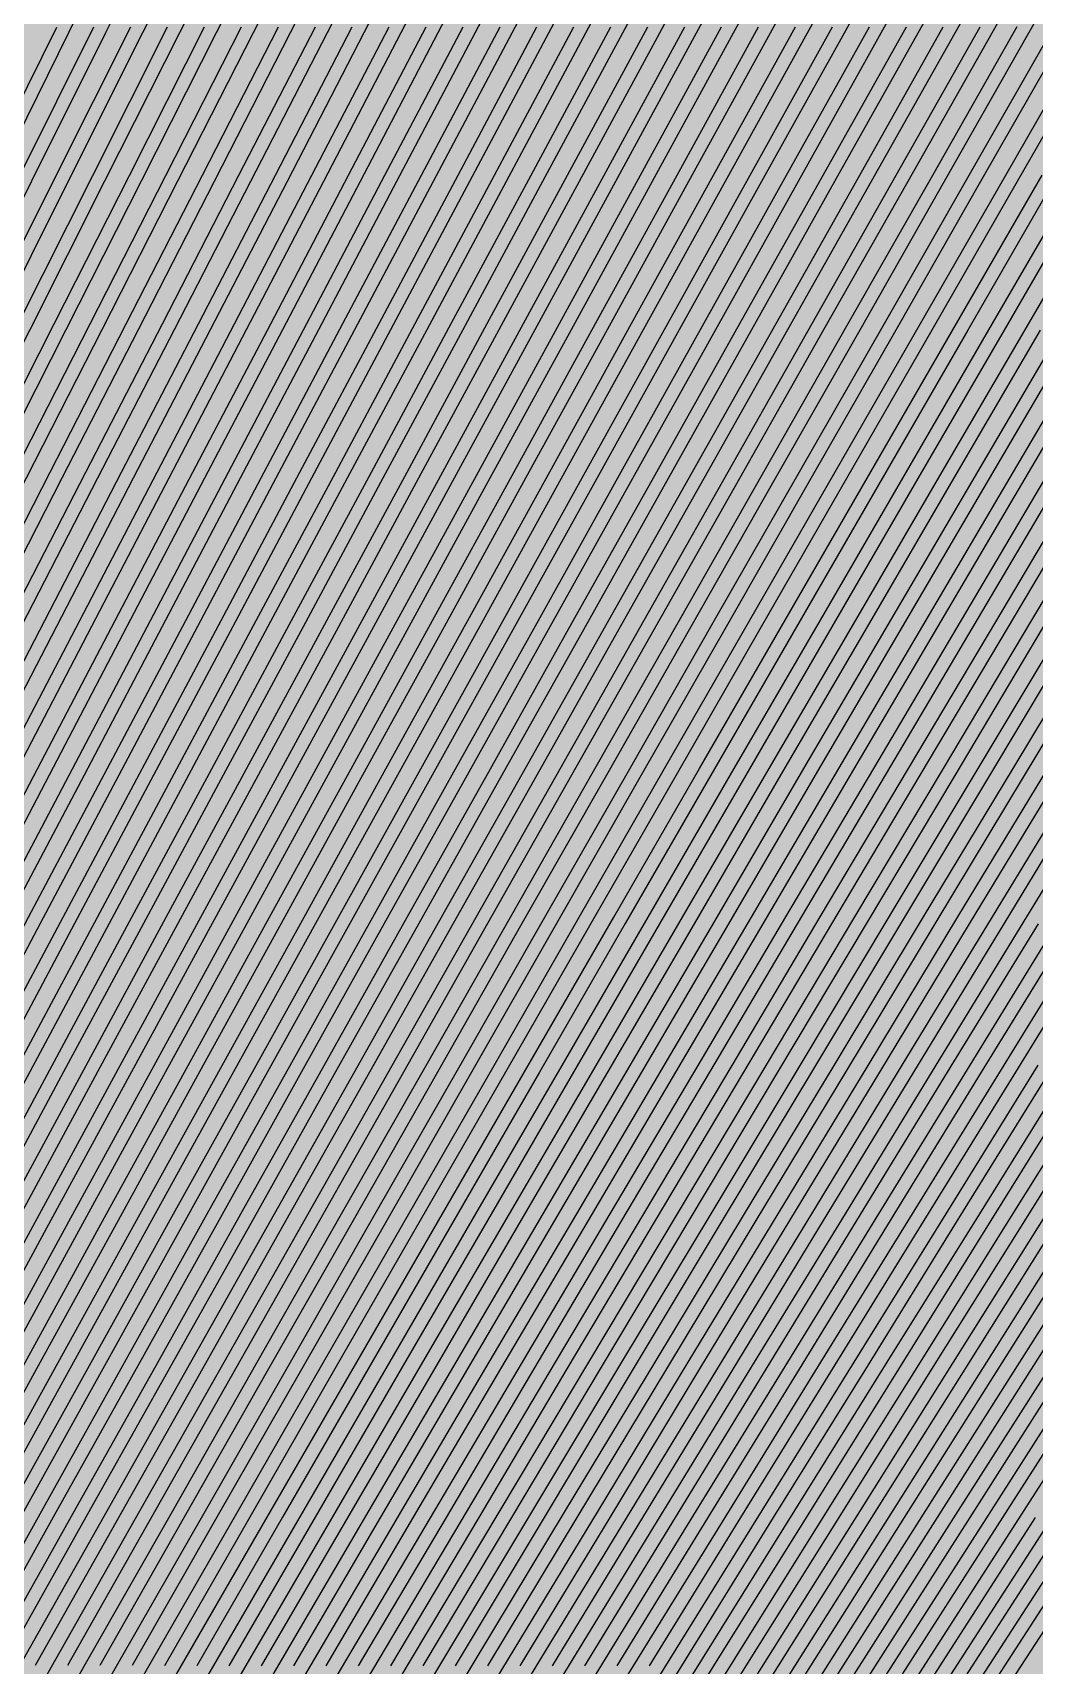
# Model space of a CAD drawing. Header units: metres. Extents: x -7231 to 10969, y -37556 to 1873.
# Drawn here: x 2847.5 to 2999.5, y -18374.9 to -18127.3 of the extents above; entities that cross this region are included whole.
import ezdxf

# ---------------------------------------------------------------- set-up
doc = ezdxf.new("R2010")
doc.units = ezdxf.units.M
for name, color, linetype in [('Metal1', 4, 'CONTINUOUS'), ('Metal2', 3, 'CONTINUOUS'), ('Polyimide', 7, 'CONTINUOUS')]:
    doc.layers.add(name, color=color, linetype=linetype)

msp = doc.modelspace()

# ---------------------------------------------------------------- hatches: boundary and pattern name
at = {"layer": 'Polyimide'}
msp.add_hatch(color=7, dxfattribs=at).paths.add_polyline_path([(4065.69, -468), (4066.67, -501.99), (4068.51, -535.99), (4071.41, -569.99), (4075.54, -603.99), (4081.04, -637.99), (4088.01, -671.99), (4096.52, -705.98), (4106.62, -739.98), (4118.33, -773.98), (4131.63, -807.98), (4146.49, -841.98), (4162.87, -875.98), (4180.68, -909.97), (4199.83, -943.97), (4220.22, -977.97), (4241.73, -1011.97), (4264.21, -1045.97), (4287.52, -1079.96), (4311.51, -1113.96), (4336.01, -1147.96), (4360.86, -1181.96), (4385.88, -1215.96), (4410.89, -1249.96), (4435.74, -1283.95), (4460.24, -1317.95), (4484.23, -1351.95), (4507.54, -1385.95), (4530.02, -1419.95), (4551.53, -1453.94), (4571.92, -1487.94), (4591.07, -1521.94), (4608.88, -1555.94), (4625.26, -1589.94), (4640.12, -1623.94), (4653.42, -1657.93), (4665.13, -1691.93), (4675.23, -1725.93), (4683.74, -1759.93), (4690.71, -1793.93), (4696.21, -1827.93), (4700.34, -1861.92), (4703.24, -1895.92), (4705.08, -1929.92), (4706.06, -1963.92), (4706.44, -1997.92), (4706.5, -2031.91), (4706.5, -4793.02), (4709.95, -4838.39), (4720.22, -4882.71), (4737.08, -4924.98), (4760.13, -4964.2), (4788.85, -4999.49), (4822.58, -5030.03), (4860.53, -5055.12), (4901.85, -5074.18), (4901.85, -5074.18), (4970.68, -5105.23), (5034.7, -5145.26), (5092.76, -5193.54), (5143.8, -5249.19), (5186.89, -5311.2), (5221.24, -5378.44), (5246.23, -5449.69), (5261.41, -5523.66), (5266.5, -5599), (5261.41, -5674.34), (5246.23, -5748.31), (5221.24, -5819.56), (5186.89, -5886.8), (5143.8, -5948.81), (5092.76, -6004.46), (5034.7, -6052.74), (4970.68, -6092.77), (4901.85, -6123.82), (4860.53, -6142.88), (4822.58, -6167.97), (4788.85, -6198.51), (4760.13, -6233.8), (4737.08, -6273.02), (4720.22, -6315.29), (4709.95, -6359.61), (4706.5, -6404.98), (4706.5, -9221.52), (4709.95, -9266.88), (4720.22, -9311.21), (4737.08, -9353.47), (4760.13, -9392.7), (4788.85, -9427.98), (4822.58, -9458.52), (4860.53, -9483.61), (4901.85, -9502.67), (4970.68, -9533.72), (5034.7, -9573.75), (5092.76, -9622.03), (5143.8, -9677.68), (5186.89, -9739.69), (5221.24, -9806.94), (5246.23, -9878.19), (5261.41, -9952.16), (5266.5, -10027.49), (5261.41, -10102.83), (5246.23, -10176.8), (5221.24, -10248.05), (5186.89, -10315.3), (5143.8, -10377.31), (5092.76, -10432.96), (5034.7, -10481.24), (4970.68, -10521.27), (4901.85, -10552.32), (4860.53, -10571.38), (4822.58, -10596.46), (4788.85, -10627), (4760.13, -10662.29), (4737.08, -10701.52), (4720.22, -10743.78), (4709.95, -10788.1), (4706.5, -10833.47), (4706.5, -13650.01), (4709.95, -13695.38), (4720.22, -13739.7), (4737.08, -13781.96), (4760.13, -13821.19), (4788.85, -13856.48), (4822.58, -13887.02), (4860.53, -13912.11), (4901.85, -13931.17), (4970.68, -13962.22), (5034.7, -14002.25), (5092.76, -14050.53), (5143.8, -14106.18), (5186.89, -14168.19), (5221.24, -14235.43), (5246.23, -14306.68), (5261.41, -14380.65), (5266.5, -14455.99), (5261.41, -14531.33), (5246.23, -14605.29), (5221.24, -14676.55), (5186.89, -14743.79), (5143.8, -14805.8), (5092.76, -14861.45), (5034.7, -14909.73), (4970.68, -14949.76), (4901.85, -14980.81), (4860.53, -14999.87), (4822.58, -15024.96), (4788.85, -15055.5), (4760.13, -15090.79), (4737.08, -15130.01), (4720.22, -15172.27), (4709.95, -15216.6), (4706.5, -15261.97), (4706.5, -15455.99), (4720.95, -15750.04), (4764.14, -16041.26), (4835.68, -16326.84), (4934.86, -16604.04), (5060.74, -16870.18), (5212.09, -17122.7), (5387.47, -17359.17), (5585.18, -17577.31), (5803.32, -17775.02), (6039.79, -17950.4), (6292.31, -18101.75), (6558.45, -18227.63), (6835.65, -18326.81), (7121.23, -18398.34), (7412.45, -18441.54), (7706.5, -18455.99), (9969.01, -18455.99), (10047.42, -18459.84), (10125.08, -18471.36), (10201.23, -18490.44), (10275.15, -18516.89), (10346.12, -18550.45), (10413.46, -18590.81), (10476.52, -18637.58), (10534.69, -18690.3), (10587.41, -18748.47), (10634.18, -18811.53), (10674.54, -18878.87), (10708.11, -18949.84), (10734.56, -19023.76), (10753.63, -19099.92), (10765.15, -19177.58), (10769.01, -19255.99), (10769.01, -20895.8), (10730.24, -20951.41), (10694.6, -21009.08), (10662.21, -21068.63), (10633.17, -21129.89), (10607.55, -21192.66), (10585.45, -21256.74), (10566.93, -21321.96), (10552.05, -21388.09), (10540.84, -21454.95), (10533.35, -21522.33), (10529.6, -21590.02), (10529.6, -21657.81), (10533.35, -21725.5), (10540.84, -21792.87), (10552.05, -21859.73), (10566.93, -21925.87), (10585.45, -21991.08), (10607.55, -22055.17), (10633.17, -22117.94), (10662.21, -22179.19), (10694.6, -22238.74), (10730.24, -22296.41), (10769.01, -22352.03), (10769.01, -32454.24), (10728.74, -32510.49), (10691.72, -32568.92), (10658.05, -32629.35), (10627.85, -32691.58), (10601.2, -32755.42), (10578.21, -32820.67), (10558.93, -32887.1), (10543.44, -32954.52), (10531.77, -33022.71), (10523.97, -33091.44), (10520.07, -33160.51), (10520.07, -33229.69), (10523.97, -33298.75), (10531.77, -33367.49), (10543.44, -33435.67), (10558.93, -33503.09), (10578.21, -33569.53), (10601.2, -33634.77), (10627.85, -33698.61), (10658.05, -33760.85), (10691.72, -33821.28), (10728.74, -33879.71), (10769.01, -33935.96), (10769.01, -36556), (10765.15, -36634.41), (10753.63, -36712.07), (10734.56, -36788.23), (10708.11, -36862.15), (10674.54, -36933.12), (10634.18, -37000.46), (10587.41, -37063.51), (10534.69, -37121.69), (10476.52, -37174.41), (10413.46, -37221.18), (10346.12, -37261.54), (10275.15, -37295.1), (10201.23, -37321.55), (10125.08, -37340.63), (10047.42, -37352.15), (9969.01, -37356), (-6231.01, -37356), (-6309.42, -37352.15), (-6387.08, -37340.63), (-6463.23, -37321.55), (-6537.15, -37295.1), (-6608.12, -37261.54), (-6675.46, -37221.18), (-6738.52, -37174.41), (-6796.69, -37121.69), (-6849.41, -37063.51), (-6896.18, -37000.46), (-6936.54, -36933.12), (-6970.11, -36862.15), (-6996.56, -36788.23), (-7015.63, -36712.07), (-7027.15, -36634.41), (-7031.01, -36556), (-7031.01, -33936), (-6990.74, -33879.75), (-6953.7, -33821.31), (-6920.03, -33760.88), (-6889.82, -33698.64), (-6863.18, -33634.8), (-6840.18, -33569.55), (-6820.9, -33503.11), (-6805.4, -33435.69), (-6793.74, -33367.49), (-6785.94, -33298.75), (-6782.03, -33229.68), (-6782.03, -33160.5), (-6785.94, -33091.43), (-6793.74, -33022.69), (-6805.4, -32954.5), (-6820.9, -32887.07), (-6840.18, -32820.63), (-6863.18, -32755.39), (-6889.82, -32691.54), (-6920.03, -32629.3), (-6953.7, -32568.87), (-6990.74, -32510.43), (-7031.01, -32454.18), (-7031.01, -22364.83), (-6990.74, -22308.58), (-6953.7, -22250.14), (-6920.03, -22189.71), (-6889.82, -22127.47), (-6863.18, -22063.62), (-6840.18, -21998.38), (-6820.9, -21931.94), (-6805.4, -21864.51), (-6793.74, -21796.32), (-6785.94, -21727.58), (-6782.03, -21658.51), (-6782.03, -21589.33), (-6785.94, -21520.26), (-6793.74, -21451.52), (-6805.4, -21383.32), (-6820.9, -21315.9), (-6840.18, -21249.46), (-6863.18, -21184.21), (-6889.82, -21120.37), (-6920.03, -21058.13), (-6953.7, -20997.7), (-6990.74, -20939.26), (-7031.01, -20883.01), (-7031.01, -19255.99), (-7027.15, -19177.58), (-7015.63, -19099.92), (-6996.56, -19023.76), (-6970.11, -18949.84), (-6936.54, -18878.87), (-6896.18, -18811.53), (-6849.41, -18748.47), (-6796.69, -18690.3), (-6738.52, -18637.58), (-6675.46, -18590.81), (-6608.12, -18550.45), (-6537.15, -18516.89), (-6463.23, -18490.44), (-6387.08, -18471.36), (-6309.42, -18459.84), (-6231.01, -18455.99), (-3968.5, -18455.99), (-3674.45, -18441.54), (-3383.23, -18398.34), (-3097.65, -18326.81), (-2820.45, -18227.63), (-2554.31, -18101.75), (-2301.79, -17950.4), (-2065.32, -17775.02), (-1847.18, -17577.31), (-1649.47, -17359.17), (-1474.09, -17122.7), (-1322.74, -16870.18), (-1196.86, -16604.04), (-1097.68, -16326.84), (-1026.14, -16041.26), (-982.95, -15750.04), (-968.5, -15455.99), (-968.5, -15261.97), (-971.95, -15216.6), (-982.22, -15172.27), (-999.08, -15130.01), (-1022.13, -15090.79), (-1050.85, -15055.5), (-1084.58, -15024.96), (-1122.53, -14999.87), (-1163.85, -14980.81), (-1232.68, -14949.76), (-1296.7, -14909.73), (-1354.76, -14861.45), (-1405.8, -14805.8), (-1448.89, -14743.79), (-1483.24, -14676.55), (-1508.23, -14605.29), (-1523.41, -14531.33), (-1528.5, -14455.99), (-1523.41, -14380.65), (-1508.23, -14306.68), (-1483.24, -14235.43), (-1448.89, -14168.19), (-1405.8, -14106.18), (-1354.76, -14050.53), (-1296.7, -14002.25), (-1232.68, -13962.22), (-1163.85, -13931.17), (-1122.53, -13912.11), (-1084.58, -13887.02), (-1050.85, -13856.48), (-1022.13, -13821.19), (-999.08, -13781.96), (-982.22, -13739.7), (-971.95, -13695.38), (-968.5, -13650.01), (-968.5, -12309.64), (-971.95, -12264.27), (-982.22, -12219.94), (-999.08, -12177.68), (-1022.13, -12138.46), (-1050.85, -12103.17), (-1084.58, -12072.63), (-1122.53, -12047.54), (-1163.85, -12028.48), (-1232.68, -11997.43), (-1296.7, -11957.4), (-1354.76, -11909.12), (-1405.8, -11853.47), (-1448.89, -11791.46), (-1483.24, -11724.22), (-1508.23, -11652.96), (-1523.41, -11579), (-1528.5, -11503.66), (-1523.41, -11428.32), (-1508.23, -11354.35), (-1483.24, -11283.1), (-1448.89, -11215.86), (-1405.8, -11153.85), (-1354.76, -11098.2), (-1296.7, -11049.92), (-1232.68, -11009.89), (-1163.85, -10978.84), (-1122.53, -10959.78), (-1084.58, -10934.69), (-1050.85, -10904.15), (-1022.13, -10868.86), (-999.08, -10829.63), (-982.22, -10787.37), (-971.95, -10743.05), (-968.5, -10697.68), (-968.5, -9357.31), (-971.95, -9311.94), (-982.22, -9267.62), (-999.08, -9225.35), (-1022.13, -9186.13), (-1050.85, -9150.84), (-1084.58, -9120.3), (-1122.53, -9095.21), (-1163.85, -9076.15), (-1163.85, -9076.15), (-1232.68, -9045.1), (-1296.7, -9005.07), (-1354.76, -8956.79), (-1405.8, -8901.14), (-1448.89, -8839.13), (-1483.24, -8771.89), (-1508.23, -8700.64), (-1523.41, -8626.67), (-1528.5, -8551.33), (-1523.41, -8475.99), (-1508.23, -8402.02), (-1483.24, -8330.77), (-1448.89, -8263.53), (-1405.8, -8201.52), (-1354.76, -8145.87), (-1296.7, -8097.59), (-1232.68, -8057.56), (-1163.85, -8026.51), (-1163.85, -8026.51), (-1122.53, -8007.45), (-1084.58, -7982.36), (-1050.85, -7951.82), (-1022.13, -7916.53), (-999.08, -7877.31), (-982.22, -7835.04), (-971.95, -7790.72), (-968.5, -7745.35), (-968.5, -6404.98), (-971.95, -6359.61), (-982.22, -6315.29), (-999.08, -6273.02), (-1022.13, -6233.8), (-1050.85, -6198.51), (-1084.58, -6167.97), (-1122.53, -6142.88), (-1163.85, -6123.82), (-1163.85, -6123.82), (-1232.68, -6092.77), (-1296.7, -6052.74), (-1354.76, -6004.46), (-1405.8, -5948.81), (-1448.89, -5886.8), (-1483.24, -5819.56), (-1508.23, -5748.31), (-1523.41, -5674.34), (-1528.5, -5599), (-1523.41, -5523.66), (-1508.23, -5449.69), (-1483.24, -5378.44), (-1448.89, -5311.2), (-1405.8, -5249.19), (-1354.76, -5193.54), (-1296.7, -5145.26), (-1232.68, -5105.23), (-1163.85, -5074.18), (-1163.85, -5074.18), (-1122.53, -5055.12), (-1084.58, -5030.03), (-1050.85, -4999.49), (-1022.13, -4964.2), (-999.08, -4924.98), (-982.22, -4882.71), (-971.95, -4838.39), (-968.5, -4793.02), (-968.5, -2031.91), (-968.44, -1997.92), (-968.06, -1963.92), (-967.05, -1929.92), (-965.18, -1895.92), (-962.22, -1861.92), (-958.01, -1827.93), (-952.41, -1793.93), (-945.31, -1759.93), (-936.64, -1725.93), (-926.35, -1691.93), (-914.43, -1657.93), (-900.88, -1623.94), (-885.74, -1589.94), (-869.05, -1555.94), (-850.91, -1521.94), (-831.4, -1487.94), (-810.63, -1453.94), (-788.72, -1419.95), (-765.82, -1385.95), (-742.07, -1351.95), (-717.63, -1317.95), (-692.67, -1283.95), (-667.36, -1249.96), (-641.88, -1215.96), (-616.39, -1181.96), (-591.08, -1147.96), (-566.12, -1113.96), (-541.68, -1079.96), (-517.93, -1045.97), (-495.03, -1011.97), (-473.12, -977.97), (-452.35, -943.97), (-432.84, -909.97), (-414.7, -875.98), (-398.01, -841.98), (-382.87, -807.98), (-369.32, -773.98), (-357.4, -739.98), (-347.11, -705.98), (-338.44, -671.99), (-331.34, -637.99), (-325.74, -603.99), (-321.53, -569.99), (-318.57, -535.99), (-316.7, -501.99), (-315.69, -468), (-315.31, -434), (-315.25, -400), (-315.25, 401), (-315.25, 451), (-315.25, 1644), (-270.25, 1644), (-270.03, 1637.13), (-269.35, 1630.29), (-268.23, 1623.52), (-266.67, 1616.82), (-264.68, 1610.25), (-262.26, 1603.82), (-259.42, 1597.56), (-256.18, 1591.5), (-252.55, 1585.67), (-248.55, 1580.08), (-244.19, 1574.77), (-239.5, 1569.75), (-234.48, 1565.06), (-229.17, 1560.7), (-223.58, 1556.7), (-217.75, 1553.07), (-211.69, 1549.83), (-205.43, 1546.99), (-199, 1544.57), (-192.43, 1542.58), (-185.73, 1541.02), (-178.96, 1539.9), (-172.12, 1539.22), (-165.25, 1539), (-158.38, 1539.22), (-151.54, 1539.9), (-144.77, 1541.02), (-138.07, 1542.58), (-131.5, 1544.57), (-125.07, 1546.99), (-118.81, 1549.83), (-112.75, 1553.07), (-106.92, 1556.7), (-101.33, 1560.7), (-96.02, 1565.06), (-91, 1569.75), (-86.31, 1574.77), (-81.95, 1580.08), (-77.95, 1585.67), (-74.32, 1591.5), (-71.08, 1597.56), (-68.24, 1603.82), (-65.82, 1610.25), (-63.83, 1616.82), (-62.27, 1623.52), (-61.15, 1630.29), (-60.47, 1637.13), (-60.25, 1644), (1853, 1644), (1853, 1573), (3815.25, 1573), (3815.46, 1579.54), (3816.11, 1586.05), (3817.17, 1592.51), (3818.66, 1598.88), (3820.56, 1605.14), (3822.86, 1611.27), (3825.56, 1617.23), (3828.65, 1623), (3832.1, 1628.56), (3835.91, 1633.88), (3840.07, 1638.93), (3844.54, 1643.71), (3849.32, 1648.18), (3854.37, 1652.34), (3859.69, 1656.15), (3865.25, 1659.6), (3871.02, 1662.69), (3876.98, 1665.39), (3883.11, 1667.69), (3889.37, 1669.59), (3895.74, 1671.08), (3902.2, 1672.14), (3908.71, 1672.79), (3915.25, 1673), (3921.79, 1672.79), (3928.3, 1672.14), (3934.76, 1671.08), (3941.13, 1669.59), (3947.39, 1667.69), (3953.52, 1665.39), (3959.48, 1662.69), (3965.25, 1659.6), (3970.81, 1656.15), (3976.13, 1652.34), (3981.18, 1648.18), (3985.96, 1643.71), (3990.43, 1638.93), (3994.59, 1633.88), (3998.4, 1628.56), (4001.85, 1623), (4004.94, 1617.23), (4007.64, 1611.27), (4009.94, 1605.14), (4011.84, 1598.88), (4013.33, 1592.51), (4014.39, 1586.05), (4015.04, 1579.54), (4015.25, 1573), (4065.25, 1573), (4065.25, 451), (4065.25, 401), (4065.25, -400), (4065.31, -434), (4065.69, -468)])

# ---------------------------------------------------------------- linework, layer by layer
at = {"layer": 'Metal1'}
for points in [[(2869.79, -18104.88), (2858.57, -18127.38), (2847.35, -18149.88), (2836.13, -18172.38), (2824.91, -18194.88), (2813.69, -18217.38), (2802.47, -18239.88), (2791.25, -18262.38), (2780.03, -18284.88), (2768.81, -18307.38), (2757.59, -18329.88), (2746.37, -18352.38), (2735.16, -18374.88), (2723.94, -18397.38)], [(2881.12, -18104.88), (2869.77, -18127.38), (2858.42, -18149.88), (2847.08, -18172.38), (2835.73, -18194.88), (2824.38, -18217.38), (2813.04, -18239.88), (2801.69, -18262.38), (2790.34, -18284.88), (2779, -18307.39), (2767.65, -18329.89), (2756.3, -18352.39), (2744.96, -18374.89), (2733.61, -18397.39)], [(2892.44, -18104.88), (2880.97, -18127.38), (2869.5, -18149.88), (2858.02, -18172.39), (2846.55, -18194.89), (2835.08, -18217.39), (2823.6, -18239.89), (2812.13, -18262.39), (2800.66, -18284.89), (2789.18, -18307.39), (2777.71, -18329.89), (2766.23, -18352.39), (2754.76, -18374.89)], [(2903.77, -18104.89), (2892.17, -18127.39), (2880.57, -18149.89), (2868.97, -18172.39), (2857.37, -18194.89), (2845.77, -18217.39), (2834.17, -18239.89), (2822.57, -18262.39), (2810.97, -18284.89), (2799.37, -18307.39), (2787.76, -18329.89), (2776.16, -18352.39), (2764.56, -18374.9)], [(2915.1, -18104.89), (2903.37, -18127.39), (2891.64, -18149.89), (2879.92, -18172.39), (2868.19, -18194.89), (2856.46, -18217.39), (2844.73, -18239.9), (2833.01, -18262.4), (2821.28, -18284.9), (2809.55, -18307.4), (2797.82, -18329.9), (2786.09, -18352.4), (2774.37, -18374.9)], [(2926.43, -18104.9), (2914.57, -18127.4), (2902.72, -18149.9), (2890.86, -18172.4), (2879.01, -18194.9), (2867.15, -18217.4), (2855.3, -18239.9), (2843.44, -18262.4), (2831.59, -18284.9), (2819.73, -18307.4), (2807.88, -18329.9), (2796.02, -18352.4), (2784.17, -18374.9)], [(2937.76, -18104.9), (2925.77, -18127.4), (2913.79, -18149.9), (2901.81, -18172.4), (2889.83, -18194.9), (2877.85, -18217.4), (2865.86, -18239.9), (2853.88, -18262.4), (2841.9, -18284.9), (2829.92, -18307.41), (2817.94, -18329.91), (2805.95, -18352.41), (2793.97, -18374.91)], [(2949.09, -18104.9), (2936.98, -18127.4), (2924.87, -18149.9), (2912.76, -18172.4), (2900.65, -18194.91), (2888.54, -18217.41), (2876.43, -18239.91), (2864.32, -18262.41), (2852.21, -18284.91), (2840.1, -18307.41), (2827.99, -18329.91), (2815.88, -18352.41), (2803.77, -18374.91)], [(2960.41, -18104.91), (2948.18, -18127.41), (2935.94, -18149.91), (2923.7, -18172.41), (2911.47, -18194.91), (2899.23, -18217.41), (2886.99, -18239.91), (2874.76, -18262.41), (2862.52, -18284.91), (2850.29, -18307.41), (2838.05, -18329.91), (2825.81, -18352.41), (2813.58, -18374.91)], [(2971.74, -18104.91), (2959.38, -18127.41), (2947.01, -18149.91), (2934.65, -18172.41), (2922.29, -18194.91), (2909.92, -18217.41), (2897.56, -18239.91), (2885.2, -18262.42), (2872.83, -18284.92), (2860.47, -18307.42), (2848.11, -18329.92), (2835.74, -18352.42), (2823.38, -18374.92)], [(2983.07, -18104.91), (2970.58, -18127.42), (2958.09, -18149.92), (2945.6, -18172.42), (2933.11, -18194.92), (2920.62, -18217.42), (2908.13, -18239.92), (2895.63, -18262.42), (2883.14, -18284.92), (2870.65, -18307.42), (2858.16, -18329.92), (2845.67, -18352.42), (2833.18, -18374.92)], [(2994.4, -18104.92), (2981.78, -18127.42), (2969.16, -18149.92), (2956.54, -18172.42), (2943.93, -18194.92), (2931.31, -18217.42), (2918.69, -18239.92), (2906.07, -18262.42), (2893.46, -18284.92), (2880.84, -18307.42), (2868.22, -18329.92), (2855.6, -18352.43), (2842.98, -18374.93)], [(3005.73, -18104.92), (2992.98, -18127.42), (2980.24, -18149.92), (2967.49, -18172.42), (2954.75, -18194.92), (2942, -18217.43), (2929.26, -18239.93), (2916.51, -18262.43), (2903.77, -18284.93), (2891.02, -18307.43), (2878.28, -18329.93), (2865.53, -18352.43), (2852.79, -18374.93)], [(2722.15, -18396.49), (2733.37, -18373.99), (2744.58, -18351.49), (2755.8, -18328.99), (2767.02, -18306.49), (2778.24, -18283.99), (2789.46, -18261.49), (2800.68, -18238.99), (2811.9, -18216.49), (2823.12, -18193.99), (2834.34, -18171.48), (2845.56, -18148.98), (2856.78, -18126.48)], [(2731.83, -18396.49), (2743.17, -18373.99), (2754.52, -18351.49), (2765.87, -18328.99), (2777.21, -18306.48), (2788.56, -18283.98), (2799.9, -18261.48), (2811.25, -18238.98), (2822.6, -18216.48), (2833.94, -18193.98), (2845.29, -18171.48), (2856.64, -18148.98), (2867.98, -18126.48)], [(2741.51, -18396.48), (2752.98, -18373.98), (2764.45, -18351.48), (2775.93, -18328.98), (2787.4, -18306.48), (2798.87, -18283.98), (2810.35, -18261.48), (2821.82, -18238.98), (2833.29, -18216.48), (2844.77, -18193.98), (2856.24, -18171.48), (2867.72, -18148.98), (2879.19, -18126.48)], [(2751.18, -18396.48), (2762.79, -18373.98), (2774.39, -18351.48), (2785.99, -18328.98), (2797.59, -18306.48), (2809.19, -18283.98), (2820.79, -18261.48), (2832.39, -18238.97), (2843.99, -18216.47), (2855.59, -18193.97), (2867.19, -18171.47), (2878.79, -18148.97), (2890.39, -18126.47)], [(2760.86, -18396.48), (2772.59, -18373.97), (2784.32, -18351.47), (2796.05, -18328.97), (2807.78, -18306.47), (2819.5, -18283.97), (2831.23, -18261.47), (2842.96, -18238.97), (2854.69, -18216.47), (2866.42, -18193.97), (2878.14, -18171.47), (2889.87, -18148.97), (2901.6, -18126.47)], [(2770.54, -18396.47), (2782.4, -18373.97), (2794.25, -18351.47), (2806.11, -18328.97), (2817.96, -18306.47), (2829.82, -18283.97), (2841.67, -18261.47), (2853.53, -18238.97), (2865.38, -18216.47), (2877.24, -18193.97), (2889.09, -18171.46), (2900.95, -18148.96), (2912.8, -18126.46)], [(2780.22, -18396.47), (2792.21, -18373.97), (2804.19, -18351.47), (2816.17, -18328.97), (2828.15, -18306.47), (2840.13, -18283.96), (2852.12, -18261.46), (2864.1, -18238.96), (2876.08, -18216.46), (2888.06, -18193.96), (2900.05, -18171.46), (2912.03, -18148.96), (2924.01, -18126.46)], [(2789.9, -18396.46), (2802.01, -18373.96), (2814.12, -18351.46), (2826.23, -18328.96), (2838.34, -18306.46), (2850.45, -18283.96), (2862.56, -18261.46), (2874.67, -18238.96), (2886.78, -18216.46), (2898.89, -18193.96), (2911, -18171.46), (2923.11, -18148.96), (2935.21, -18126.46)], [(2799.58, -18396.46), (2811.82, -18373.96), (2824.06, -18351.46), (2836.29, -18328.96), (2848.53, -18306.46), (2860.76, -18283.96), (2873, -18261.46), (2885.24, -18238.96), (2897.47, -18216.45), (2909.71, -18193.95), (2921.95, -18171.45), (2934.18, -18148.95), (2946.42, -18126.45)], [(2809.26, -18396.46), (2821.63, -18373.96), (2833.99, -18351.45), (2846.35, -18328.95), (2858.72, -18306.45), (2871.08, -18283.95), (2883.44, -18261.45), (2895.81, -18238.95), (2908.17, -18216.45), (2920.53, -18193.95), (2932.9, -18171.45), (2945.26, -18148.95), (2957.63, -18126.45)], [(2818.94, -18396.45), (2831.43, -18373.95), (2843.92, -18351.45), (2856.41, -18328.95), (2868.9, -18306.45), (2881.4, -18283.95), (2893.89, -18261.45), (2906.38, -18238.95), (2918.87, -18216.45), (2931.36, -18193.95), (2943.85, -18171.45), (2956.34, -18148.94), (2968.83, -18126.44)], [(2828.62, -18396.45), (2841.24, -18373.95), (2853.86, -18351.45), (2866.48, -18328.95), (2879.09, -18306.45), (2891.71, -18283.95), (2904.33, -18261.44), (2916.95, -18238.94), (2929.56, -18216.44), (2942.18, -18193.94), (2954.8, -18171.44), (2967.42, -18148.94), (2980.04, -18126.44)], [(2838.3, -18396.44), (2851.05, -18373.94), (2863.79, -18351.44), (2876.54, -18328.94), (2889.28, -18306.44), (2902.03, -18283.94), (2914.77, -18261.44), (2927.52, -18238.94), (2940.26, -18216.44), (2953.01, -18193.94), (2965.75, -18171.44), (2978.5, -18148.94), (2991.24, -18126.44)], [(2847.98, -18396.44), (2860.85, -18373.94), (2873.73, -18351.44), (2886.6, -18328.94), (2899.47, -18306.44), (2912.34, -18283.94), (2925.21, -18261.44), (2938.09, -18238.94), (2950.96, -18216.44), (2963.83, -18193.94), (2976.7, -18171.43), (2989.57, -18148.93), (3002.45, -18126.43)], [(3004.18, -18127.43), (2991.31, -18149.93), (2978.44, -18172.43), (2965.57, -18194.93), (2952.69, -18217.43), (2939.82, -18239.93), (2926.95, -18262.43), (2914.08, -18284.93), (2901.21, -18307.43), (2888.33, -18329.93), (2875.46, -18352.43), (2862.59, -18374.93)], [(2857.66, -18396.44), (2870.66, -18373.94), (2883.66, -18351.44), (2896.66, -18328.94), (2909.66, -18306.43), (2922.66, -18283.93), (2935.66, -18261.43), (2948.66, -18238.93), (2961.65, -18216.43), (2974.65, -18193.93), (2987.65, -18171.43), (3000.65, -18148.93)], [(2867.34, -18396.43), (2880.47, -18373.93), (2893.59, -18351.43), (2906.72, -18328.93), (2919.85, -18306.43), (2932.97, -18283.93), (2946.1, -18261.43), (2959.22, -18238.93), (2972.35, -18216.43), (2985.48, -18193.93), (2998.6, -18171.43), (3011.73, -18148.93)], [(3002.38, -18149.93), (2989.38, -18172.43), (2976.39, -18194.93), (2963.39, -18217.43), (2950.39, -18239.93), (2937.39, -18262.43), (2924.39, -18284.93), (2911.39, -18307.44), (2898.39, -18329.94), (2885.39, -18352.44), (2872.39, -18374.94)], [(2877.02, -18396.43), (2890.27, -18373.93), (2903.53, -18351.43), (2916.78, -18328.93), (2930.03, -18306.43), (2943.29, -18283.93), (2956.54, -18261.43), (2969.79, -18238.93), (2983.05, -18216.42), (2996.3, -18193.92), (3009.55, -18171.42)], [(3000.33, -18172.43), (2987.2, -18194.94), (2974.08, -18217.44), (2960.95, -18239.94), (2947.83, -18262.44), (2934.7, -18284.94), (2921.57, -18307.44), (2908.45, -18329.94), (2895.32, -18352.44), (2882.19, -18374.94)], [(3011.28, -18172.44), (2998.02, -18194.94), (2984.77, -18217.44), (2971.52, -18239.94), (2958.26, -18262.44), (2945.01, -18284.94), (2931.76, -18307.44), (2918.5, -18329.94), (2905.25, -18352.44), (2892, -18374.94)], [(2886.7, -18396.43), (2900.08, -18373.93), (2913.46, -18351.43), (2926.84, -18328.92), (2940.22, -18306.42), (2953.6, -18283.92), (2966.98, -18261.42), (2980.36, -18238.92), (2993.74, -18216.42), (3007.13, -18193.92)], [(3008.84, -18194.94), (2995.46, -18217.44), (2982.08, -18239.94), (2968.7, -18262.44), (2955.32, -18284.95), (2941.94, -18307.45), (2928.56, -18329.95), (2915.18, -18352.45), (2901.8, -18374.95)], [(2896.38, -18396.42), (2909.89, -18373.92), (2923.39, -18351.42), (2936.9, -18328.92), (2950.41, -18306.42), (2963.92, -18283.92), (2977.43, -18261.42), (2990.93, -18238.92), (3004.44, -18216.42)], [(3006.16, -18217.45), (2992.65, -18239.95), (2979.14, -18262.45), (2965.63, -18284.95), (2952.12, -18307.45), (2938.62, -18329.95), (2925.11, -18352.45), (2911.6, -18374.95)], [(2906.06, -18396.42), (2919.69, -18373.92), (2933.33, -18351.42), (2946.96, -18328.92), (2960.6, -18306.42), (2974.23, -18283.92), (2987.87, -18261.42), (3001.5, -18238.91)], [(2915.74, -18396.42), (2929.5, -18373.92), (2943.26, -18351.41), (2957.02, -18328.91), (2970.79, -18306.41), (2984.55, -18283.91), (2998.31, -18261.41), (3012.07, -18238.91)], [(3003.21, -18239.95), (2989.58, -18262.45), (2975.94, -18284.95), (2962.31, -18307.45), (2948.67, -18329.95), (2935.04, -18352.45), (2921.4, -18374.96)], [(2925.42, -18396.41), (2939.31, -18373.91), (2953.2, -18351.41), (2967.09, -18328.91), (2980.97, -18306.41), (2994.86, -18283.91), (3008.75, -18261.41)], [(3000.02, -18262.46), (2986.25, -18284.96), (2972.49, -18307.46), (2958.73, -18329.96), (2944.97, -18352.46), (2931.21, -18374.96)], [(3010.45, -18262.46), (2996.57, -18284.96), (2982.68, -18307.46), (2968.79, -18329.96), (2954.9, -18352.46), (2941.01, -18374.96)], [(2749.25, -19211.93), (2749.99, -18720.98), (2750.55, -18711.89), (2751.1, -18702.86), (2751.66, -18698.22), (2757.62, -18681.32), (2766.9, -18666.42), (2780.92, -18643.92), (2794.94, -18621.42), (2808.95, -18598.92), (2822.97, -18576.41), (2836.98, -18553.91), (2851, -18531.41), (2865.02, -18508.91), (2879.03, -18486.41), (2893.05, -18463.91), (2907.07, -18441.41), (2921.08, -18418.91), (2935.1, -18396.41), (2949.11, -18373.91), (2963.13, -18351.41), (2977.15, -18328.91), (2991.16, -18306.41), (3005.18, -18283.91)], [(3006.88, -18284.96), (2992.86, -18307.46), (2978.84, -18329.96), (2964.83, -18352.47), (2950.81, -18374.97), (2936.8, -18397.47), (2922.78, -18419.97), (2908.76, -18442.47), (2894.75, -18464.97), (2880.73, -18487.47), (2866.71, -18509.97), (2852.7, -18532.47), (2838.68, -18554.97), (2824.67, -18577.47), (2810.65, -18599.97), (2796.63, -18622.47), (2782.62, -18644.97), (2768.6, -18667.47), (2759.44, -18682.19), (2753.62, -18698.68), (2753.09, -18703.04), (2752.55, -18712.01), (2752.01, -18721.04), (2752.75, -19211.93)], [(2757.25, -19211.93), (2757.99, -18720.98), (2758.56, -18711.89), (2759.11, -18702.86), (2759.68, -18698.22), (2765.68, -18681.33), (2775.06, -18666.41), (2789.2, -18643.91), (2803.34, -18621.41), (2817.49, -18598.91), (2831.63, -18576.41), (2845.77, -18553.91), (2859.92, -18531.41), (2874.06, -18508.91), (2888.2, -18486.41), (2902.35, -18463.91), (2916.49, -18441.41), (2930.63, -18418.91), (2944.78, -18396.41), (2958.92, -18373.9), (2973.06, -18351.4), (2987.21, -18328.9), (3001.35, -18306.4)], [(2765.25, -19211.93), (2765.99, -18720.99), (2766.56, -18711.89), (2767.12, -18702.85), (2767.69, -18698.21), (2773.74, -18681.35), (2783.21, -18666.41), (2797.48, -18643.91), (2811.75, -18621.41), (2826.02, -18598.91), (2840.29, -18576.41), (2854.56, -18553.91), (2868.83, -18531.41), (2883.1, -18508.91), (2897.37, -18486.4), (2911.65, -18463.9), (2925.92, -18441.4), (2940.19, -18418.9), (2954.46, -18396.4), (2968.73, -18373.9), (2983, -18351.4), (2997.27, -18328.9), (3011.54, -18306.4)], [(3003.04, -18307.47), (2988.9, -18329.97), (2974.76, -18352.47), (2960.61, -18374.97), (2946.47, -18397.47), (2932.33, -18419.97), (2918.18, -18442.47), (2904.04, -18464.97), (2889.9, -18487.47), (2875.75, -18509.97), (2861.61, -18532.47), (2847.47, -18554.97), (2833.32, -18577.48), (2819.18, -18599.98), (2805.04, -18622.48), (2790.89, -18644.98), (2776.75, -18667.48), (2767.49, -18682.21), (2761.64, -18698.68), (2761.1, -18703.04), (2760.55, -18712.01), (2760.01, -18721.05), (2760.75, -19211.93)], [(3013.23, -18307.47), (2998.96, -18329.97), (2984.69, -18352.47), (2970.42, -18374.97), (2956.15, -18397.47), (2941.88, -18419.97), (2927.61, -18442.47), (2913.33, -18464.98), (2899.06, -18487.48), (2884.79, -18509.98), (2870.52, -18532.48), (2856.25, -18554.98), (2841.98, -18577.48), (2827.71, -18599.98), (2813.44, -18622.48), (2799.17, -18644.98), (2784.9, -18667.48), (2775.55, -18682.23), (2769.65, -18698.68), (2769.11, -18703.04), (2768.56, -18712.01), (2768.01, -18721.05), (2768.75, -19211.93)], [(2773.25, -19211.93), (2773.99, -18720.99), (2774.57, -18711.89), (2775.13, -18702.85), (2775.71, -18698.21), (2781.8, -18681.36), (2791.36, -18666.41), (2805.76, -18643.91), (2820.16, -18621.41), (2834.56, -18598.9), (2848.96, -18576.4), (2863.35, -18553.9), (2877.75, -18531.4), (2892.15, -18508.9), (2906.55, -18486.4), (2920.94, -18463.9), (2935.34, -18441.4), (2949.74, -18418.9), (2964.14, -18396.4), (2978.53, -18373.9), (2992.93, -18351.4), (3007.33, -18328.9)], [(3009.01, -18329.97), (2994.62, -18352.48), (2980.22, -18374.98), (2965.82, -18397.48), (2951.42, -18419.98), (2937.03, -18442.48), (2922.63, -18464.98), (2908.23, -18487.48), (2893.83, -18509.98), (2879.44, -18532.48), (2865.04, -18554.98), (2850.64, -18577.48), (2836.24, -18599.98), (2821.84, -18622.48), (2807.45, -18644.98), (2793.05, -18667.48), (2783.6, -18682.25), (2777.66, -18698.68), (2777.12, -18703.04), (2776.56, -18712.01), (2776.01, -18721.05), (2776.75, -19211.93)], [(2781.25, -19211.93), (2781.99, -18720.99), (2782.57, -18711.88), (2783.14, -18702.85), (2783.72, -18698.21), (2789.85, -18681.38), (2799.52, -18666.4), (2814.04, -18643.9), (2828.57, -18621.4), (2843.09, -18598.9), (2857.62, -18576.4), (2872.14, -18553.9), (2886.67, -18531.4), (2901.19, -18508.9), (2915.72, -18486.4), (2930.24, -18463.9), (2944.77, -18441.4), (2959.29, -18418.9), (2973.82, -18396.4), (2988.34, -18373.89), (3002.87, -18351.39)], [(3004.55, -18352.48), (2990.02, -18374.98), (2975.5, -18397.48), (2960.97, -18419.98), (2946.45, -18442.48), (2931.92, -18464.98), (2917.4, -18487.48), (2902.87, -18509.98), (2888.35, -18532.48), (2873.82, -18554.98), (2859.3, -18577.49), (2844.77, -18599.99), (2830.25, -18622.49), (2815.72, -18644.99), (2801.2, -18667.49), (2791.66, -18682.27), (2785.68, -18698.68), (2785.13, -18703.04), (2784.57, -18712.01), (2784.01, -18721.05), (2784.75, -19211.93)], [(2789.25, -19211.93), (2789.99, -18720.99), (2790.58, -18711.88), (2791.15, -18702.85), (2791.74, -18698.21), (2797.91, -18681.39), (2807.67, -18666.4), (2822.32, -18643.9), (2836.98, -18621.4), (2851.63, -18598.9), (2866.28, -18576.4), (2880.93, -18553.9), (2895.58, -18531.4), (2910.24, -18508.9), (2924.89, -18486.39), (2939.54, -18463.89), (2954.19, -18441.39), (2968.84, -18418.89), (2983.5, -18396.39), (2998.15, -18373.89), (3012.8, -18351.39)]]:
    msp.add_lwpolyline(points, dxfattribs=at)
at = {"layer": 'Metal2'}
for points in [[(2864.12, -18104.87), (2852.97, -18127.37), (2841.81, -18149.87), (2830.66, -18172.38), (2819.5, -18194.88), (2808.34, -18217.38), (2797.19, -18239.88), (2786.03, -18262.38), (2774.88, -18284.88), (2763.72, -18307.38), (2752.57, -18329.88), (2741.41, -18352.38), (2730.25, -18374.88), (2719.1, -18397.38)], [(2875.45, -18104.88), (2864.17, -18127.38), (2852.89, -18149.88), (2841.6, -18172.38), (2830.32, -18194.88), (2819.04, -18217.38), (2807.75, -18239.88), (2796.47, -18262.38), (2785.19, -18284.88), (2773.91, -18307.38), (2762.62, -18329.88), (2751.34, -18352.38), (2740.06, -18374.89), (2728.77, -18397.39)], [(2886.78, -18104.88), (2875.37, -18127.38), (2863.96, -18149.88), (2852.55, -18172.38), (2841.14, -18194.88), (2829.73, -18217.38), (2818.32, -18239.89), (2806.91, -18262.39), (2795.5, -18284.89), (2784.09, -18307.39), (2772.68, -18329.89), (2761.27, -18352.39), (2749.86, -18374.89), (2738.45, -18397.39)], [(2898.11, -18104.89), (2886.57, -18127.39), (2875.03, -18149.89), (2863.5, -18172.39), (2851.96, -18194.89), (2840.42, -18217.39), (2828.89, -18239.89), (2817.35, -18262.39), (2805.81, -18284.89), (2794.27, -18307.39), (2782.74, -18329.89), (2771.2, -18352.39), (2759.66, -18374.89)], [(2909.44, -18104.89), (2897.77, -18127.39), (2886.11, -18149.89), (2874.44, -18172.39), (2862.78, -18194.89), (2851.11, -18217.39), (2839.45, -18239.89), (2827.79, -18262.39), (2816.12, -18284.89), (2804.46, -18307.4), (2792.79, -18329.9), (2781.13, -18352.4), (2769.46, -18374.9)], [(2920.76, -18104.89), (2908.97, -18127.39), (2897.18, -18149.89), (2885.39, -18172.4), (2873.6, -18194.9), (2861.81, -18217.4), (2850.02, -18239.9), (2838.22, -18262.4), (2826.43, -18284.9), (2814.64, -18307.4), (2802.85, -18329.9), (2791.06, -18352.4), (2779.27, -18374.9)], [(2932.09, -18104.9), (2920.17, -18127.4), (2908.26, -18149.9), (2896.34, -18172.4), (2884.42, -18194.9), (2872.5, -18217.4), (2860.58, -18239.9), (2848.66, -18262.4), (2836.74, -18284.9), (2824.83, -18307.4), (2812.91, -18329.9), (2800.99, -18352.4), (2789.07, -18374.91)], [(2943.42, -18104.9), (2931.38, -18127.4), (2919.33, -18149.9), (2907.28, -18172.4), (2895.24, -18194.9), (2883.19, -18217.4), (2871.15, -18239.91), (2859.1, -18262.41), (2847.06, -18284.91), (2835.01, -18307.41), (2822.96, -18329.91), (2810.92, -18352.41), (2798.87, -18374.91)], [(2954.75, -18104.9), (2942.58, -18127.41), (2930.4, -18149.91), (2918.23, -18172.41), (2906.06, -18194.91), (2893.89, -18217.41), (2881.71, -18239.91), (2869.54, -18262.41), (2857.37, -18284.91), (2845.19, -18307.41), (2833.02, -18329.91), (2820.85, -18352.41), (2808.67, -18374.91)], [(2966.08, -18104.91), (2953.78, -18127.41), (2941.48, -18149.91), (2929.18, -18172.41), (2916.88, -18194.91), (2904.58, -18217.41), (2892.28, -18239.91), (2879.98, -18262.41), (2867.68, -18284.91), (2855.38, -18307.41), (2843.08, -18329.92), (2830.78, -18352.42), (2818.48, -18374.92)], [(2977.41, -18104.91), (2964.98, -18127.41), (2952.55, -18149.91), (2940.12, -18172.41), (2927.7, -18194.92), (2915.27, -18217.42), (2902.84, -18239.92), (2890.42, -18262.42), (2877.99, -18284.92), (2865.56, -18307.42), (2853.13, -18329.92), (2840.71, -18352.42), (2828.28, -18374.92)], [(2988.73, -18104.92), (2976.18, -18127.42), (2963.63, -18149.92), (2951.07, -18172.42), (2938.52, -18194.92), (2925.96, -18217.42), (2913.41, -18239.92), (2900.85, -18262.42), (2888.3, -18284.92), (2875.75, -18307.42), (2863.19, -18329.92), (2850.64, -18352.42), (2838.08, -18374.92)], [(3000.06, -18104.92), (2987.38, -18127.42), (2974.7, -18149.92), (2962.02, -18172.42), (2949.34, -18194.92), (2936.65, -18217.42), (2923.97, -18239.92), (2911.29, -18262.42), (2898.61, -18284.93), (2885.93, -18307.43), (2873.25, -18329.93), (2860.57, -18352.43), (2847.89, -18374.93)], [(3011.39, -18104.92), (2998.58, -18127.42), (2985.77, -18149.93), (2972.96, -18172.43), (2960.16, -18194.93), (2947.35, -18217.43), (2934.54, -18239.93), (2921.73, -18262.43), (2908.92, -18284.93), (2896.11, -18307.43), (2883.3, -18329.93), (2870.5, -18352.43), (2857.69, -18374.93)], [(2717.31, -18396.49), (2728.46, -18373.99), (2739.62, -18351.49), (2750.77, -18328.99), (2761.93, -18306.49), (2773.09, -18283.99), (2784.24, -18261.49), (2795.4, -18238.99), (2806.55, -18216.49), (2817.71, -18193.99), (2828.86, -18171.49), (2840.02, -18148.99), (2851.18, -18126.49)], [(2726.99, -18396.49), (2738.27, -18373.99), (2749.55, -18351.49), (2760.83, -18328.99), (2772.12, -18306.49), (2783.4, -18283.99), (2794.68, -18261.49), (2805.97, -18238.98), (2817.25, -18216.48), (2828.53, -18193.98), (2839.82, -18171.48), (2851.1, -18148.98), (2862.38, -18126.48)], [(2736.67, -18396.49), (2748.08, -18373.98), (2759.49, -18351.48), (2770.9, -18328.98), (2782.31, -18306.48), (2793.72, -18283.98), (2805.13, -18261.48), (2816.54, -18238.98), (2827.95, -18216.48), (2839.36, -18193.98), (2850.77, -18171.48), (2862.18, -18148.98), (2873.59, -18126.48)], [(2746.35, -18396.48), (2757.88, -18373.98), (2769.42, -18351.48), (2780.96, -18328.98), (2792.49, -18306.48), (2804.03, -18283.98), (2815.57, -18261.48), (2827.11, -18238.98), (2838.64, -18216.48), (2850.18, -18193.98), (2861.72, -18171.47), (2873.25, -18148.97), (2884.79, -18126.47)], [(2756.02, -18396.48), (2767.69, -18373.98), (2779.35, -18351.48), (2791.02, -18328.98), (2802.68, -18306.47), (2814.35, -18283.97), (2826.01, -18261.47), (2837.68, -18238.97), (2849.34, -18216.47), (2861, -18193.97), (2872.67, -18171.47), (2884.33, -18148.97), (2896, -18126.47)], [(2765.7, -18396.47), (2777.5, -18373.97), (2789.29, -18351.47), (2801.08, -18328.97), (2812.87, -18306.47), (2824.66, -18283.97), (2836.45, -18261.47), (2848.24, -18238.97), (2860.04, -18216.47), (2871.83, -18193.97), (2883.62, -18171.47), (2895.41, -18148.97), (2907.2, -18126.47)], [(2775.38, -18396.47), (2787.3, -18373.97), (2799.22, -18351.47), (2811.14, -18328.97), (2823.06, -18306.47), (2834.98, -18283.97), (2846.9, -18261.47), (2858.81, -18238.96), (2870.73, -18216.46), (2882.65, -18193.96), (2894.57, -18171.46), (2906.49, -18148.96), (2918.41, -18126.46)], [(2785.06, -18396.47), (2797.11, -18373.97), (2809.15, -18351.46), (2821.2, -18328.96), (2833.25, -18306.46), (2845.29, -18283.96), (2857.34, -18261.46), (2869.38, -18238.96), (2881.43, -18216.46), (2893.48, -18193.96), (2905.52, -18171.46), (2917.57, -18148.96), (2929.61, -18126.46)], [(2794.74, -18396.46), (2806.92, -18373.96), (2819.09, -18351.46), (2831.26, -18328.96), (2843.43, -18306.46), (2855.61, -18283.96), (2867.78, -18261.46), (2879.95, -18238.96), (2892.13, -18216.46), (2904.3, -18193.96), (2916.47, -18171.46), (2928.64, -18148.95), (2940.82, -18126.45)], [(2804.42, -18396.46), (2816.72, -18373.96), (2829.02, -18351.46), (2841.32, -18328.96), (2853.62, -18306.46), (2865.92, -18283.95), (2878.22, -18261.45), (2890.52, -18238.95), (2902.82, -18216.45), (2915.12, -18193.95), (2927.42, -18171.45), (2939.72, -18148.95), (2952.02, -18126.45)], [(2814.1, -18396.45), (2826.53, -18373.95), (2838.96, -18351.45), (2851.38, -18328.95), (2863.81, -18306.45), (2876.24, -18283.95), (2888.67, -18261.45), (2901.09, -18238.95), (2913.52, -18216.45), (2925.95, -18193.95), (2938.37, -18171.45), (2950.8, -18148.95), (2963.23, -18126.45)], [(2823.78, -18396.45), (2836.34, -18373.95), (2848.89, -18351.45), (2861.44, -18328.95), (2874, -18306.45), (2886.55, -18283.95), (2899.11, -18261.45), (2911.66, -18238.95), (2924.22, -18216.45), (2936.77, -18193.94), (2949.32, -18171.44), (2961.88, -18148.94), (2974.43, -18126.44)], [(2833.46, -18396.45), (2846.14, -18373.95), (2858.82, -18351.45), (2871.51, -18328.94), (2884.19, -18306.44), (2896.87, -18283.94), (2909.55, -18261.44), (2922.23, -18238.94), (2934.91, -18216.44), (2947.59, -18193.94), (2960.28, -18171.44), (2972.96, -18148.94), (2985.64, -18126.44)], [(2843.14, -18396.44), (2855.95, -18373.94), (2868.76, -18351.44), (2881.57, -18328.94), (2894.38, -18306.44), (2907.18, -18283.94), (2919.99, -18261.44), (2932.8, -18238.94), (2945.61, -18216.44), (2958.42, -18193.94), (2971.23, -18171.44), (2984.03, -18148.94), (2996.84, -18126.43)], [(2852.82, -18396.44), (2865.76, -18373.94), (2878.69, -18351.44), (2891.63, -18328.94), (2904.56, -18306.44), (2917.5, -18283.94), (2930.43, -18261.44), (2943.37, -18238.93), (2956.31, -18216.43), (2969.24, -18193.93), (2982.18, -18171.43), (2995.11, -18148.93), (3008.05, -18126.43)], [(3009.78, -18127.43), (2996.85, -18149.93), (2983.91, -18172.43), (2970.98, -18194.93), (2958.04, -18217.43), (2945.1, -18239.93), (2932.17, -18262.43), (2919.23, -18284.93), (2906.3, -18307.43), (2893.36, -18329.93), (2880.43, -18352.43), (2867.49, -18374.94)], [(2862.5, -18396.44), (2875.56, -18373.94), (2888.63, -18351.43), (2901.69, -18328.93), (2914.75, -18306.43), (2927.81, -18283.93), (2940.88, -18261.43), (2953.94, -18238.93), (2967, -18216.43), (2980.07, -18193.93), (2993.13, -18171.43), (3006.19, -18148.93)], [(3007.92, -18149.93), (2994.86, -18172.43), (2981.8, -18194.93), (2968.73, -18217.43), (2955.67, -18239.94), (2942.61, -18262.44), (2929.54, -18284.94), (2916.48, -18307.44), (2903.42, -18329.94), (2890.36, -18352.44), (2877.29, -18374.94)], [(2872.18, -18396.43), (2885.37, -18373.93), (2898.56, -18351.43), (2911.75, -18328.93), (2924.94, -18306.43), (2938.13, -18283.93), (2951.32, -18261.43), (2964.51, -18238.93), (2977.7, -18216.43), (2990.89, -18193.93), (3004.08, -18171.43)], [(3005.8, -18172.44), (2992.61, -18194.94), (2979.42, -18217.44), (2966.23, -18239.94), (2953.04, -18262.44), (2939.86, -18284.94), (2926.67, -18307.44), (2913.48, -18329.94), (2900.29, -18352.44), (2887.1, -18374.94)], [(2881.86, -18396.43), (2895.18, -18373.93), (2908.49, -18351.43), (2921.81, -18328.93), (2935.13, -18306.43), (2948.44, -18283.93), (2961.76, -18261.42), (2975.08, -18238.92), (2988.4, -18216.42), (3001.71, -18193.92)], [(2891.54, -18396.42), (2904.98, -18373.92), (2918.43, -18351.42), (2931.87, -18328.92), (2945.32, -18306.42), (2958.76, -18283.92), (2972.2, -18261.42), (2985.65, -18238.92), (2999.09, -18216.42), (3012.54, -18193.92)], [(3003.43, -18194.94), (2990.12, -18217.44), (2976.8, -18239.94), (2963.48, -18262.44), (2950.17, -18284.94), (2936.85, -18307.44), (2923.53, -18329.95), (2910.21, -18352.45), (2896.9, -18374.95)], [(2901.22, -18396.42), (2914.79, -18373.92), (2928.36, -18351.42), (2941.93, -18328.92), (2955.5, -18306.42), (2969.08, -18283.92), (2982.65, -18261.42), (2996.22, -18238.92), (3009.79, -18216.42)], [(3000.81, -18217.45), (2987.37, -18239.95), (2973.92, -18262.45), (2960.48, -18284.95), (2947.03, -18307.45), (2933.59, -18329.95), (2920.14, -18352.45), (2906.7, -18374.95)], [(3011.5, -18217.45), (2997.93, -18239.95), (2984.36, -18262.45), (2970.79, -18284.95), (2957.22, -18307.45), (2943.65, -18329.95), (2930.07, -18352.45), (2916.5, -18374.95)], [(2910.9, -18396.42), (2924.6, -18373.92), (2938.3, -18351.42), (2951.99, -18328.92), (2965.69, -18306.42), (2979.39, -18283.91), (2993.09, -18261.41), (3006.79, -18238.91)], [(3008.5, -18239.95), (2994.8, -18262.45), (2981.1, -18284.95), (2967.4, -18307.46), (2953.7, -18329.96), (2940, -18352.46), (2926.31, -18374.96)], [(2920.58, -18396.41), (2934.4, -18373.91), (2948.23, -18351.41), (2962.06, -18328.91), (2975.88, -18306.41), (2989.71, -18283.91), (3003.53, -18261.41)], [(3005.24, -18262.46), (2991.41, -18284.96), (2977.58, -18307.46), (2963.76, -18329.96), (2949.93, -18352.46), (2936.11, -18374.96)], [(2745.25, -19211.93), (2745.99, -18720.98), (2746.55, -18711.89), (2747.09, -18702.86), (2747.65, -18698.22), (2753.59, -18681.31), (2762.83, -18666.42), (2776.78, -18643.92), (2790.73, -18621.42), (2804.68, -18598.92), (2818.64, -18576.42), (2832.59, -18553.92), (2846.54, -18531.41), (2860.49, -18508.91), (2874.45, -18486.41), (2888.4, -18463.91), (2902.35, -18441.41), (2916.31, -18418.91), (2930.26, -18396.41), (2944.21, -18373.91), (2958.16, -18351.41), (2972.12, -18328.91), (2986.07, -18306.41), (3000.02, -18283.91)], [(2753.25, -19211.93), (2753.99, -18720.98), (2754.55, -18711.89), (2755.1, -18702.86), (2755.67, -18698.22), (2761.65, -18681.32), (2770.98, -18666.42), (2785.06, -18643.91), (2799.14, -18621.41), (2813.22, -18598.91), (2827.3, -18576.41), (2841.38, -18553.91), (2855.46, -18531.41), (2869.54, -18508.91), (2883.62, -18486.41), (2897.7, -18463.91), (2911.78, -18441.41), (2925.86, -18418.91), (2939.94, -18396.41), (2954.02, -18373.91), (2968.1, -18351.41), (2982.18, -18328.91), (2996.26, -18306.4), (3010.34, -18283.9)], [(3001.72, -18284.96), (2987.77, -18307.46), (2973.82, -18329.96), (2959.86, -18352.46), (2945.91, -18374.96), (2931.96, -18397.46), (2918, -18419.97), (2904.05, -18442.47), (2890.1, -18464.97), (2876.15, -18487.47), (2862.19, -18509.97), (2848.24, -18532.47), (2834.29, -18554.97), (2820.34, -18577.47), (2806.38, -18599.97), (2792.43, -18622.47), (2778.48, -18644.97), (2764.53, -18667.47), (2755.41, -18682.18), (2749.61, -18698.68), (2749.09, -18703.04), (2748.54, -18712.01), (2748.01, -18721.04), (2748.75, -19211.93)], [(3012.03, -18284.96), (2997.95, -18307.47), (2983.87, -18329.97), (2969.79, -18352.47), (2955.71, -18374.97), (2941.63, -18397.47), (2927.55, -18419.97), (2913.47, -18442.47), (2899.39, -18464.97), (2885.31, -18487.47), (2871.23, -18509.97), (2857.15, -18532.47), (2843.07, -18554.97), (2828.99, -18577.47), (2814.91, -18599.97), (2800.83, -18622.48), (2786.75, -18644.98), (2772.67, -18667.48), (2763.46, -18682.2), (2757.63, -18698.68), (2757.1, -18703.04), (2756.55, -18712.01), (2756.01, -18721.05), (2756.75, -19211.93)], [(2761.25, -19211.93), (2761.99, -18720.98), (2762.56, -18711.89), (2763.11, -18702.86), (2763.68, -18698.21), (2769.71, -18681.34), (2779.13, -18666.41), (2793.34, -18643.91), (2807.55, -18621.41), (2821.75, -18598.91), (2835.96, -18576.41), (2850.17, -18553.91), (2864.38, -18531.41), (2878.58, -18508.91), (2892.79, -18486.41), (2907, -18463.91), (2921.2, -18441.41), (2935.41, -18418.9), (2949.62, -18396.4), (2963.82, -18373.9), (2978.03, -18351.4), (2992.24, -18328.9), (3006.45, -18306.4)], [(3008.14, -18307.47), (2993.93, -18329.97), (2979.72, -18352.47), (2965.52, -18374.97), (2951.31, -18397.47), (2937.1, -18419.97), (2922.89, -18442.47), (2908.69, -18464.97), (2894.48, -18487.47), (2880.27, -18509.98), (2866.07, -18532.48), (2851.86, -18554.98), (2837.65, -18577.48), (2823.45, -18599.98), (2809.24, -18622.48), (2795.03, -18644.98), (2780.82, -18667.48), (2771.52, -18682.22), (2765.64, -18698.68), (2765.11, -18703.04), (2764.55, -18712.01), (2764.01, -18721.05), (2764.75, -19211.93)], [(2769.25, -19211.93), (2769.99, -18720.99), (2770.56, -18711.89), (2771.12, -18702.85), (2771.7, -18698.21), (2777.77, -18681.35), (2787.29, -18666.41), (2801.62, -18643.91), (2815.96, -18621.41), (2830.29, -18598.91), (2844.62, -18576.41), (2858.96, -18553.91), (2873.29, -18531.4), (2887.63, -18508.9), (2901.96, -18486.4), (2916.29, -18463.9), (2930.63, -18441.4), (2944.96, -18418.9), (2959.3, -18396.4), (2973.63, -18373.9), (2987.97, -18351.4), (3002.3, -18328.9)], [(3003.99, -18329.97), (2989.65, -18352.47), (2975.32, -18374.97), (2960.98, -18397.48), (2946.65, -18419.98), (2932.32, -18442.48), (2917.98, -18464.98), (2903.65, -18487.48), (2889.31, -18509.98), (2874.98, -18532.48), (2860.65, -18554.98), (2846.31, -18577.48), (2831.98, -18599.98), (2817.64, -18622.48), (2803.31, -18644.98), (2788.97, -18667.48), (2779.57, -18682.24), (2773.66, -18698.68), (2773.11, -18703.04), (2772.56, -18712.01), (2772.01, -18721.05), (2772.75, -19211.93)], [(2777.25, -19211.93), (2777.99, -18720.99), (2778.57, -18711.89), (2779.13, -18702.85), (2779.71, -18698.21), (2785.82, -18681.37), (2795.44, -18666.41), (2809.9, -18643.9), (2824.36, -18621.4), (2838.83, -18598.9), (2853.29, -18576.4), (2867.75, -18553.9), (2882.21, -18531.4), (2896.67, -18508.9), (2911.13, -18486.4), (2925.59, -18463.9), (2940.05, -18441.4), (2954.52, -18418.9), (2968.98, -18396.4), (2983.44, -18373.9), (2997.9, -18351.4), (3012.36, -18328.9)], [(2999.58, -18352.48), (2985.12, -18374.98), (2970.66, -18397.48), (2956.2, -18419.98), (2941.74, -18442.48), (2927.28, -18464.98), (2912.81, -18487.48), (2898.35, -18509.98), (2883.89, -18532.48), (2869.43, -18554.98), (2854.97, -18577.48), (2840.51, -18599.98), (2826.05, -18622.49), (2811.59, -18644.99), (2797.12, -18667.49), (2787.63, -18682.26), (2781.67, -18698.68), (2781.12, -18703.04), (2780.56, -18712.01), (2780.01, -18721.05), (2780.75, -19211.93)], [(2785.25, -19211.93), (2785.99, -18720.99), (2786.57, -18711.88), (2787.14, -18702.85), (2787.73, -18698.21), (2793.88, -18681.39), (2803.6, -18666.4), (2818.18, -18643.9), (2832.77, -18621.4), (2847.36, -18598.9), (2861.95, -18576.4), (2876.54, -18553.9), (2891.13, -18531.4), (2905.71, -18508.9), (2920.3, -18486.4), (2934.89, -18463.9), (2949.48, -18441.4), (2964.07, -18418.89), (2978.66, -18396.39), (2993.24, -18373.89), (3007.83, -18351.39)], [(3009.51, -18352.48), (2994.92, -18374.98), (2980.33, -18397.48), (2965.75, -18419.98), (2951.16, -18442.48), (2936.57, -18464.98), (2921.98, -18487.48), (2907.39, -18509.99), (2892.8, -18532.49), (2878.22, -18554.99), (2863.63, -18577.49), (2849.04, -18599.99), (2834.45, -18622.49), (2819.86, -18644.99), (2805.27, -18667.49), (2795.68, -18682.28), (2789.69, -18698.68), (2789.13, -18703.04), (2788.57, -18712.01), (2788.01, -18721.05), (2788.75, -19211.93)]]:
    msp.add_lwpolyline(points, dxfattribs=at)

doc.saveas('drawing.dxf')
